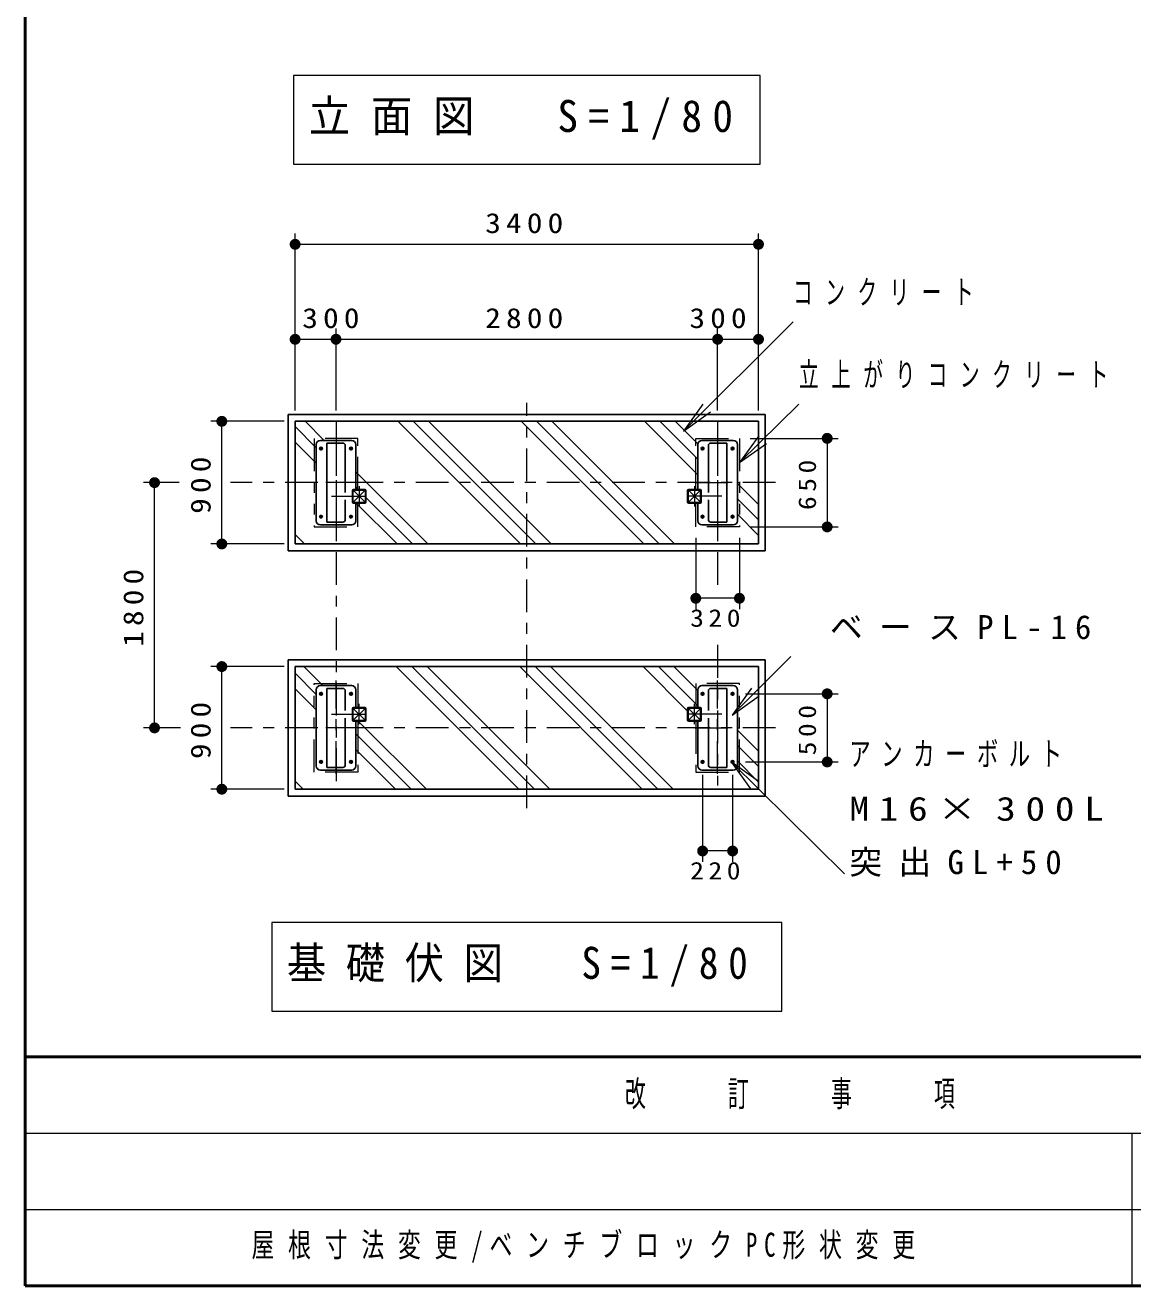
# Model space of a CAD drawing. Units: millimetres on the paper, scale 1:80. Extents: x -385 to 0, y 0 to 267.
# Drawn here: x -385 to -283.4, y 0 to 115.6 of the extents above; entities that cross this region are included whole.
import ezdxf

# ---------------------------------------------------------------- set-up
doc = ezdxf.new("R2010")
doc.units = ezdxf.units.MM
doc.linetypes.add('USER2', pattern=[6, 3, -1, 1, -1])
doc.linetypes.add('USER3', pattern=[8, 3, -1, 1, -1, 1, -1])
doc.layers.add('1_80', color=7, linetype='Continuous', lineweight=25)
doc.layers.add('A3図枠', color=7, linetype='Continuous', lineweight=13)
doc.layers.add('図面プロファイル', color=7, linetype='Continuous')
doc.styles.add('ＭＳ ゴシック', font='')
doc.styles.get('ＭＳ ゴシック').set_extended_font_data('MS Gothic')

# ---------------------------------------------------------------- blocks, each defined once
blk = doc.blocks.new('open_arrow')
at = {"color": 0, "linetype": 'Continuous', "lineweight": -2}
blk.add_lwpolyline([(7.5, 1.25), (0, 0), (7.5, -1.25)], dxfattribs=at)
blk = doc.blocks.new('filled_dot')
at = {"color": 0, "linetype": 'Continuous', "lineweight": -2, "const_width": 1.25}
blk.add_lwpolyline([(-0.625, 0, 1), (0.625, 0, 1)], format="xyb", close=True, dxfattribs=at)

msp = doc.modelspace()

# ---------------------------------------------------------------- linework, layer by layer
at = {"layer": '1_80', "lineweight": 13}
for p, q in [((-360.394, 111.025), (-360.394, 102.892)), ((-317.594, 111.025), (-360.394, 111.025)), ((-317.594, 102.892), (-317.594, 111.025)), ((-360.394, 102.892), (-317.594, 102.892)), ((-360.244, 80.306), (-360.244, 96.545)), ((-317.744, 80.306), (-317.744, 96.545)), ((-360.244, 95.545), (-317.744, 95.545)), ((-324.608, 78.405), (-314.574, 88.439)), ((-360.244, 86.832), (-356.494, 86.832)), ((-356.494, 80.306), (-356.494, 87.832)), ((-356.494, 86.832), (-321.494, 86.832)), ((-321.494, 80.306), (-321.494, 87.832)), ((-321.494, 86.832), (-317.744, 86.832)), ((-319.501, 75.531), (-314.049, 80.874)), ((-361.244, 79.306), (-367.968, 79.306)), ((-366.968, 68.056), (-366.968, 79.306)), ((-360.244, 78.816), (-358.307, 76.878)), ((-359.321, 79.306), (-357.571, 77.556)), ((-350.836, 79.306), (-339.586, 68.056)), ((-349.421, 79.306), (-338.171, 68.056)), ((-348.007, 79.306), (-336.757, 68.056)), ((-339.522, 79.306), (-328.272, 68.056)), ((-338.108, 79.306), (-326.858, 68.056)), ((-336.693, 79.306), (-325.443, 68.056)), ((-328.208, 79.306), (-323.307, 74.405)), ((-326.794, 79.306), (-323.307, 75.819)), ((-325.38, 79.306), (-323.304, 77.23)), ((-318.494, 77.744), (-310.444, 77.744)), ((-311.444, 77.744), (-311.444, 69.619)), ((-360.244, 77.401), (-358.307, 75.464)), ((-354.682, 74.667), (-348.071, 68.056)), ((-370.868, 73.681), (-374.14, 73.681)), ((-373.14, 51.181), (-373.14, 73.681)), ((-354.682, 73.253), (-354.485, 73.056)), ((-319.682, 73.609), (-317.744, 71.671)), ((-354.649, 71.806), (-350.899, 68.056)), ((-353.744, 72.316), (-349.485, 68.056)), ((-319.682, 72.194), (-317.744, 70.257)), ((-319.682, 70.78), (-317.744, 68.843)), ((-318.494, 69.619), (-310.444, 69.619)), ((-360.244, 68.916), (-359.385, 68.056)), ((-323.494, 68.619), (-323.494, 62.071)), ((-319.494, 68.619), (-319.494, 62.071)), ((-361.244, 68.056), (-367.968, 68.056)), ((-319.494, 63.071), (-323.494, 63.071)), ((-361.244, 56.806), (-367.968, 56.806)), ((-366.968, 45.556), (-366.968, 56.806)), ((-359.448, 56.806), (-357.698, 55.056)), ((-350.963, 56.806), (-339.713, 45.556)), ((-349.549, 56.806), (-338.299, 45.556)), ((-348.135, 56.806), (-336.885, 45.556)), ((-339.649, 56.806), (-328.399, 45.556)), ((-338.235, 56.806), (-326.985, 45.556)), ((-336.821, 56.806), (-325.571, 45.556)), ((-328.336, 56.806), (-324.244, 52.715)), ((-326.921, 56.806), (-323.307, 53.192)), ((-325.507, 56.806), (-323.307, 54.606)), ((-320.145, 52.343), (-314.787, 57.737)), ((-360.244, 56.188), (-358.307, 54.251)), ((-360.244, 54.774), (-358.307, 52.837)), ((-318.951, 54.306), (-310.444, 54.306)), ((-311.444, 54.306), (-311.444, 48.056)), ((-370.766, 51.181), (-374.14, 51.181)), ((-354.448, 51.806), (-348.198, 45.556)), ((-323.336, 51.806), (-323.307, 51.778)), ((-319.682, 50.981), (-317.744, 49.044)), ((-354.682, 50.626), (-349.613, 45.556)), ((-354.682, 49.212), (-351.027, 45.556)), ((-319.682, 49.567), (-317.744, 47.629)), ((-320.244, 48.056), (-309.866, 37.796)), ((-319.682, 48.153), (-317.744, 46.215)), ((-318.951, 48.056), (-310.444, 48.056)), ((-360.244, 46.289), (-359.512, 45.556)), ((-322.869, 46.888), (-322.869, 38.887)), ((-320.119, 46.888), (-320.119, 38.887)), ((-361.244, 45.556), (-367.968, 45.556)), ((-320.119, 39.887), (-322.869, 39.887)), ((-362.394, 33.338), (-362.394, 25.205)), ((-315.594, 33.338), (-362.394, 33.338)), ((-315.594, 25.205), (-315.594, 33.338)), ((-362.394, 25.205), (-315.594, 25.205))]:
    msp.add_line(p, q, dxfattribs=at)
at = {"layer": '1_80', "linetype": 'USER2', "lineweight": 13}
for p, q in [((-338.994, 43.807), (-338.994, 80.992)), ((-356.494, 79.306), (-356.494, 45.891)), ((-321.494, 79.306), (-321.494, 63.684)), ((-316.171, 73.681), (-366.161, 73.681)), ((-321.494, 58.787), (-321.494, 45.891)), ((-316.171, 51.181), (-366.161, 51.181))]:
    msp.add_line(p, q, dxfattribs=at)
at = {"layer": '1_80'}
for p, q in [((-317.119, 79.931), (-360.869, 79.931)), ((-360.869, 79.931), (-360.869, 67.431)), ((-317.119, 79.931), (-317.119, 67.431)), ((-317.744, 79.306), (-360.244, 79.306)), ((-360.244, 79.306), (-360.244, 68.056)), ((-317.744, 79.306), (-317.744, 68.056)), ((-317.119, 67.431), (-360.869, 67.431)), ((-317.744, 68.056), (-360.244, 68.056)), ((-317.119, 57.431), (-360.869, 57.431)), ((-360.869, 57.431), (-360.869, 44.931)), ((-317.744, 56.806), (-360.244, 56.806)), ((-360.244, 56.806), (-360.244, 45.556)), ((-317.744, 56.806), (-317.744, 45.556)), ((-317.119, 57.431), (-317.119, 44.931)), ((-317.744, 45.556), (-360.244, 45.556)), ((-317.119, 44.931), (-360.869, 44.931))]:
    msp.add_line(p, q, dxfattribs=at)
at = {"layer": '1_80', "linetype": 'USER3', "lineweight": 13}
for p, q in [((-354.494, 77.744), (-358.494, 77.744)), ((-358.494, 77.744), (-358.494, 69.619)), ((-354.494, 73.056), (-354.494, 77.744)), ((-323.494, 77.744), (-319.494, 77.744)), ((-323.494, 73.056), (-323.494, 77.744)), ((-319.494, 77.744), (-319.494, 69.619)), ((-354.494, 69.619), (-354.494, 71.806)), ((-323.494, 69.619), (-323.494, 71.806)), ((-358.494, 69.619), (-354.494, 69.619)), ((-319.494, 69.619), (-323.494, 69.619)), ((-358.494, 55.244), (-354.494, 55.244)), ((-358.494, 47.119), (-358.494, 55.244)), ((-354.494, 55.244), (-354.494, 53.056)), ((-319.494, 55.244), (-323.494, 55.244)), ((-323.494, 55.244), (-323.494, 53.056)), ((-319.494, 47.119), (-319.494, 55.244)), ((-354.494, 51.806), (-354.494, 47.119)), ((-323.494, 51.806), (-323.494, 47.119)), ((-354.494, 47.119), (-358.494, 47.119)), ((-323.494, 47.119), (-319.494, 47.119))]:
    msp.add_line(p, q, dxfattribs=at)
at = {"layer": '1_80', "color": 4}
for p, q in [((-355.057, 77.556), (-357.932, 77.556)), ((-322.932, 77.556), (-320.057, 77.556)), ((-358.307, 77.181), (-358.307, 70.181)), ((-355.876, 77.306), (-357.338, 77.306)), ((-357.338, 77.306), (-357.338, 70.056)), ((-355.651, 77.081), (-355.651, 72.775)), ((-354.682, 77.181), (-354.682, 73.056)), ((-323.307, 77.181), (-323.307, 73.056)), ((-322.338, 77.081), (-322.338, 72.775)), ((-322.113, 77.306), (-320.651, 77.306)), ((-320.651, 77.306), (-320.651, 70.056)), ((-319.682, 77.181), (-319.682, 70.181)), ((-354.994, 72.944), (-354.994, 71.919)), ((-354.938, 72.944), (-354.938, 71.919)), ((-353.857, 73.056), (-354.882, 73.056)), ((-353.857, 73), (-354.882, 73)), ((-353.801, 71.919), (-353.801, 72.944)), ((-353.744, 71.919), (-353.744, 72.944)), ((-324.244, 71.919), (-324.244, 72.944)), ((-324.188, 71.919), (-324.188, 72.944)), ((-324.132, 73.056), (-323.107, 73.056)), ((-324.132, 73), (-323.107, 73)), ((-323.051, 72.944), (-323.051, 71.919)), ((-322.994, 72.944), (-322.994, 71.919)), ((-355.651, 72.088), (-355.651, 70.281)), ((-354.882, 71.863), (-353.857, 71.863)), ((-354.882, 71.806), (-353.857, 71.806)), ((-354.682, 71.806), (-354.682, 70.181)), ((-323.107, 71.863), (-324.132, 71.863)), ((-323.107, 71.806), (-324.132, 71.806)), ((-323.307, 71.806), (-323.307, 70.181)), ((-322.338, 72.088), (-322.338, 70.281)), ((-355.057, 69.806), (-357.932, 69.806)), ((-357.338, 70.056), (-355.876, 70.056)), ((-322.932, 69.806), (-320.057, 69.806)), ((-320.651, 70.056), (-322.113, 70.056)), ((-358.307, 47.681), (-358.307, 54.681)), ((-355.057, 55.056), (-357.932, 55.056)), ((-357.338, 47.556), (-357.338, 54.806)), ((-357.338, 54.806), (-355.876, 54.806)), ((-355.651, 52.775), (-355.651, 54.581)), ((-354.682, 53.056), (-354.682, 54.681)), ((-323.307, 53.056), (-323.307, 54.681)), ((-322.932, 55.056), (-320.057, 55.056)), ((-322.338, 52.775), (-322.338, 54.581)), ((-320.651, 54.806), (-322.113, 54.806)), ((-320.651, 47.556), (-320.651, 54.806)), ((-319.682, 47.681), (-319.682, 54.681)), ((-355.651, 47.781), (-355.651, 52.088)), ((-354.994, 51.919), (-354.994, 52.944)), ((-354.938, 51.919), (-354.938, 52.944)), ((-354.882, 53.056), (-353.857, 53.056)), ((-354.882, 53), (-353.857, 53)), ((-353.801, 52.944), (-353.801, 51.919)), ((-353.744, 52.944), (-353.744, 51.919)), ((-324.244, 52.944), (-324.244, 51.919)), ((-324.188, 52.944), (-324.188, 51.919)), ((-323.107, 53.056), (-324.132, 53.056)), ((-323.107, 53), (-324.132, 53)), ((-323.051, 51.919), (-323.051, 52.944)), ((-322.994, 51.919), (-322.994, 52.944)), ((-322.338, 47.781), (-322.338, 52.088)), ((-353.857, 51.863), (-354.882, 51.863)), ((-353.857, 51.806), (-354.882, 51.806)), ((-354.682, 47.681), (-354.682, 51.806)), ((-324.132, 51.863), (-323.107, 51.863)), ((-324.132, 51.806), (-323.107, 51.806)), ((-323.307, 47.681), (-323.307, 51.806)), ((-355.876, 47.556), (-357.338, 47.556)), ((-322.113, 47.556), (-320.651, 47.556)), ((-355.057, 47.306), (-357.932, 47.306)), ((-322.932, 47.306), (-320.057, 47.306))]:
    msp.add_line(p, q, dxfattribs=at)
at = {"layer": '1_80', "color": 4, "linetype": 'USER2', "lineweight": 13}
for p, q in [((-356.494, 77.896), (-356.494, 69.334)), ((-321.494, 77.896), (-321.494, 69.334)), ((-357.701, 76.806), (-358.038, 76.806)), ((-357.869, 76.638), (-357.869, 76.975)), ((-355.288, 76.806), (-354.951, 76.806)), ((-355.119, 76.638), (-355.119, 76.975)), ((-322.701, 76.806), (-323.038, 76.806)), ((-322.869, 76.638), (-322.869, 76.975)), ((-320.288, 76.806), (-319.951, 76.806)), ((-320.119, 76.638), (-320.119, 76.975)), ((-354.418, 73.681), (-358.508, 73.681)), ((-353.857, 72.944), (-354.882, 71.919)), ((-354.882, 72.944), (-353.857, 71.919)), ((-354.369, 73.351), (-354.369, 71.482)), ((-324.132, 72.944), (-323.107, 71.919)), ((-323.107, 72.944), (-324.132, 71.919)), ((-323.619, 73.351), (-323.619, 71.482)), ((-323.571, 73.681), (-319.481, 73.681)), ((-356.894, 72.431), (-353.477, 72.431)), ((-321.094, 72.431), (-324.511, 72.431)), ((-357.701, 70.556), (-358.038, 70.556)), ((-357.869, 70.388), (-357.869, 70.725)), ((-355.288, 70.556), (-354.951, 70.556)), ((-355.119, 70.388), (-355.119, 70.725)), ((-322.701, 70.556), (-323.038, 70.556)), ((-322.869, 70.388), (-322.869, 70.725)), ((-320.288, 70.556), (-319.951, 70.556)), ((-320.119, 70.388), (-320.119, 70.725)), ((-356.494, 46.967), (-356.494, 55.529)), ((-321.494, 46.967), (-321.494, 55.529)), ((-357.869, 54.475), (-357.869, 54.138)), ((-355.119, 54.475), (-355.119, 54.138)), ((-322.869, 54.475), (-322.869, 54.138)), ((-320.119, 54.475), (-320.119, 54.138)), ((-357.701, 54.306), (-358.038, 54.306)), ((-355.288, 54.306), (-354.951, 54.306)), ((-354.369, 51.512), (-354.369, 53.381)), ((-323.619, 51.512), (-323.619, 53.381)), ((-322.701, 54.306), (-323.038, 54.306)), ((-320.288, 54.306), (-319.951, 54.306)), ((-356.894, 52.431), (-353.477, 52.431)), ((-353.857, 51.919), (-354.882, 52.944)), ((-354.882, 51.919), (-353.857, 52.944)), ((-321.094, 52.431), (-324.511, 52.431)), ((-324.132, 51.919), (-323.107, 52.944)), ((-323.107, 51.919), (-324.132, 52.944)), ((-354.418, 51.181), (-358.508, 51.181)), ((-323.571, 51.181), (-319.481, 51.181)), ((-357.701, 48.056), (-358.038, 48.056)), ((-357.869, 48.225), (-357.869, 47.888)), ((-355.288, 48.056), (-354.951, 48.056)), ((-355.119, 48.225), (-355.119, 47.888)), ((-322.701, 48.056), (-323.038, 48.056)), ((-322.869, 48.225), (-322.869, 47.888)), ((-320.288, 48.056), (-319.951, 48.056)), ((-320.119, 48.225), (-320.119, 47.888))]:
    msp.add_line(p, q, dxfattribs=at)
at = {"layer": '1_80', "color": 4}
for centre in [(-357.869, 76.806), (-355.119, 76.806), (-322.869, 76.806), (-320.119, 76.806), (-357.869, 70.556), (-355.119, 70.556), (-322.869, 70.556), (-320.119, 70.556), (-357.869, 54.306), (-355.119, 54.306), (-322.869, 54.306), (-320.119, 54.306), (-357.869, 48.056), (-355.119, 48.056), (-322.869, 48.056), (-320.119, 48.056)]:
    msp.add_circle(centre, 0.125, dxfattribs=at)
for centre, radius, start, end in [((-357.932, 77.181), 0.375, 90, 180), ((-355.057, 77.181), 0.375, 0, 90), ((-322.932, 77.181), 0.375, 90, 180), ((-320.057, 77.181), 0.375, 0, 90), ((-355.876, 77.081), 0.225, 0, 90), ((-322.113, 77.081), 0.225, 90, 180), ((-354.882, 72.944), 0.113, 90, 180), ((-354.882, 72.944), 0.0563, 90, 180), ((-353.857, 72.944), 0.113, 0, 90), ((-353.857, 72.944), 0.0563, 0, 90), ((-324.132, 72.944), 0.113, 90, 180), ((-324.132, 72.944), 0.0563, 90, 180), ((-323.107, 72.944), 0.113, 0, 90), ((-323.107, 72.944), 0.0563, 0, 90), ((-354.882, 71.919), 0.113, 180, 270), ((-354.882, 71.919), 0.0563, 180, 270), ((-353.857, 71.919), 0.113, 270, 0), ((-353.857, 71.919), 0.0563, 270, 0), ((-324.132, 71.919), 0.113, 180, 270), ((-324.132, 71.919), 0.0563, 180, 270), ((-323.107, 71.919), 0.113, 270, 0), ((-323.107, 71.919), 0.0563, 270, 0), ((-357.932, 70.181), 0.375, 180, 270), ((-355.876, 70.281), 0.225, 270, 0), ((-355.057, 70.181), 0.375, 270, 0), ((-322.932, 70.181), 0.375, 180, 270), ((-322.113, 70.281), 0.225, 180, 270), ((-320.057, 70.181), 0.375, 270, 0), ((-357.932, 54.681), 0.375, 90, 180), ((-355.876, 54.581), 0.225, 0, 90), ((-355.057, 54.681), 0.375, 0, 90), ((-322.932, 54.681), 0.375, 90, 180), ((-322.113, 54.581), 0.225, 90, 180), ((-320.057, 54.681), 0.375, 0, 90), ((-354.882, 52.944), 0.113, 90, 180), ((-354.882, 52.944), 0.0563, 90, 180), ((-353.857, 52.944), 0.113, 0, 90), ((-353.857, 52.944), 0.0563, 0, 90), ((-324.132, 52.944), 0.113, 90, 180), ((-324.132, 52.944), 0.0563, 90, 180), ((-323.107, 52.944), 0.113, 0, 90), ((-323.107, 52.944), 0.0563, 0, 90), ((-354.882, 51.919), 0.113, 180, 270), ((-354.882, 51.919), 0.0563, 180, 270), ((-353.857, 51.919), 0.113, 270, 0), ((-353.857, 51.919), 0.0563, 270, 0), ((-324.132, 51.919), 0.113, 180, 270), ((-324.132, 51.919), 0.0563, 180, 270), ((-323.107, 51.919), 0.113, 270, 0), ((-323.107, 51.919), 0.0563, 270, 0), ((-357.932, 47.681), 0.375, 180, 270), ((-355.876, 47.781), 0.225, 270, 0), ((-355.057, 47.681), 0.375, 270, 0), ((-322.932, 47.681), 0.375, 180, 270), ((-322.113, 47.781), 0.225, 180, 270), ((-320.057, 47.681), 0.375, 270, 0)]:
    msp.add_arc(centre, radius, start, end, dxfattribs=at)
at = {"layer": 'A3図枠', "lineweight": 50}
for p, q in [((-385, 267), (-385, 0)), ((-385, 21), (0, 21)), ((-385, 0), (0, 0))]:
    msp.add_line(p, q, dxfattribs=at)
at = {"layer": 'A3図枠'}
for p, q in [((-385, 14), (-243.5, 14)), ((-283.5, 14), (-283.5, 0)), ((-385, 7), (-243.5, 7))]:
    msp.add_line(p, q, dxfattribs=at)

# ---------------------------------------------------------------- block references
at = {"layer": '1_80', "lineweight": 13, "xscale": 0.4, "yscale": 0.4}
for p in [(-360.244, 95.545), (-360.244, 86.832), (-356.494, 86.832), (-321.494, 86.832), (-323.494, 63.071), (-322.869, 39.887)]:
    msp.add_blockref('filled_dot', p, dxfattribs=at)
for name, p, rotation in [('filled_dot', (-317.744, 95.545), 180), ('filled_dot', (-356.494, 86.832), 180), ('filled_dot', (-321.494, 86.832), 180), ('filled_dot', (-317.744, 86.832), 180), ('filled_dot', (-366.968, 79.306), 270), ('open_arrow', (-324.608, 78.405), 45), ('open_arrow', (-319.501, 75.531), 44.4), ('filled_dot', (-311.444, 77.744), 270), ('filled_dot', (-373.14, 73.681), 270), ('filled_dot', (-311.444, 69.619), 90), ('filled_dot', (-366.968, 68.056), 90), ('filled_dot', (-319.494, 63.071), 180), ('filled_dot', (-366.968, 56.806), 270), ('open_arrow', (-320.145, 52.343), 45.2), ('filled_dot', (-311.444, 54.306), 270), ('filled_dot', (-373.14, 51.181), 90), ('open_arrow', (-320.244, 48.056), 315.3), ('filled_dot', (-311.444, 48.056), 90), ('filled_dot', (-366.968, 45.556), 90), ('filled_dot', (-320.119, 39.887), 180)]:
    msp.add_blockref(name, p, dxfattribs=dict(at, rotation=rotation))

# ---------------------------------------------------------------- texts
at = {"layer": '1_80', "style": 'ＭＳ ゴシック'}
for s, insert, char_height, attachment_point in [('\\T1.5;\\W0.95;立面図\u3000S=1/80', (-358.994, 106.959), 2.933, 4), ('\\T1.33;\\W1.15;3400', (-338.994, 96.545), 1.833, 8), ('\\T1.64;\\W0.6;コンクリート', (-314.572, 91.089), 2.199, 4), ('\\T1.33;\\W1.15;300', (-356.728, 87.832), 1.833, 8), ('\\T1.33;\\W1.15;2800', (-338.994, 87.832), 1.833, 8), ('\\T1.33;\\W1.15;300', (-321.223, 87.832), 1.833, 8), ('\\T1.64;\\W0.6;立上がりコンクリート', (-314.029, 83.524), 2.199, 4), ('\\T1.33;\\W1.15;320', (-321.494, 62.071), 1.613, 2), ('\\T1.5;ベースPL-16', (-311.187, 60.387), 2.199, 4), ('\\T1.5;\\W0.65;アンカーボルト', (-309.407, 48.746), 2.199, 4), ('\\T1.5;\\W1.2;M16×300L', (-309.407, 43.746), 2.199, 4), ('\\T1.5;突出GL+50\u3000', (-309.407, 38.746), 2.199, 4), ('\\T1.33;\\W1.15;220', (-321.494, 38.887), 1.613, 2), ('\\T1.5;\\W0.9;基礎伏図\u3000S=1/80', (-360.994, 29.271), 2.933, 4)]:
    msp.add_mtext(s, dxfattribs=dict(at, insert=insert, char_height=char_height, attachment_point=attachment_point))
at = {"layer": '1_80', "attachment_point": 8, "rotation": 90, "style": 'ＭＳ ゴシック'}
for s, insert, char_height in [('\\T1.33;\\W1.15;900', (-367.968, 73.681), 1.833), ('\\T1.33;\\W1.15;650', (-312.444, 73.681), 1.613), ('\\T1.33;\\W1.15;1800', (-374.14, 62.431), 1.833), ('\\T1.33;\\W1.15;900', (-367.968, 51.181), 1.833), ('\\T1.33;\\W1.15;500', (-312.444, 51.181), 1.613)]:
    msp.add_mtext(s, dxfattribs=dict(at, insert=insert, char_height=char_height))
at = {"layer": 'A3図枠', "color": 4, "insert": (-314.25, 17.5), "char_height": 2.346, "attachment_point": 5, "style": 'ＭＳ ゴシック'}
msp.add_mtext('\\T1.64;\\W0.6;改\u3000\u3000訂\u3000\u3000事\u3000\u3000項', dxfattribs=at)
at = {"layer": '図面プロファイル', "insert": (-364.25, 3.5), "char_height": 2.199, "attachment_point": 4, "style": 'ＭＳ ゴシック'}
msp.add_mtext('\\T1.6;\\W0.7;屋根寸法変更/ベンチブロックPC形状変更', dxfattribs=at)

doc.saveas('drawing.dxf')
